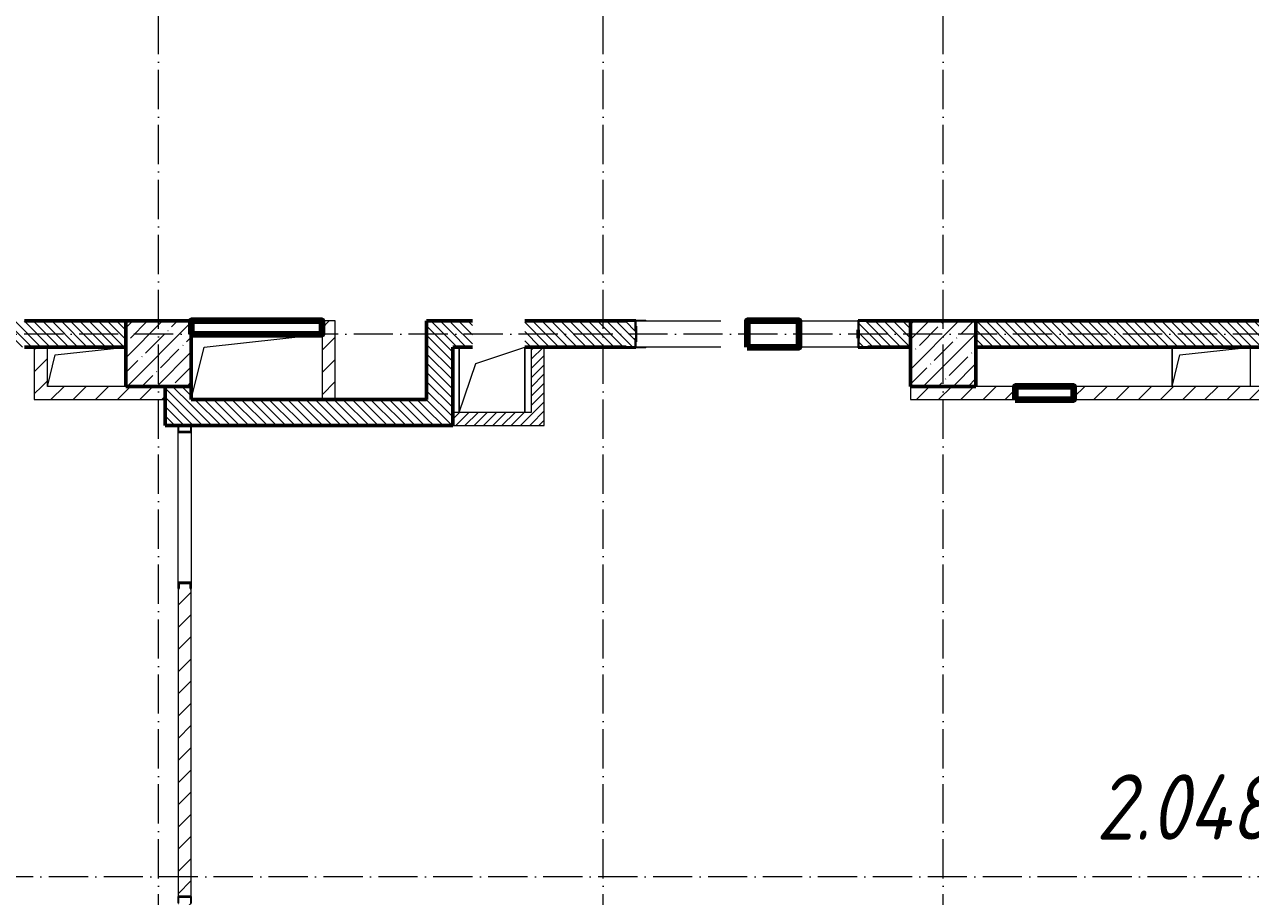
# Model space of a CAD drawing. Header units: millimetres. Extents: x -356862 to 418287, y 0 to 839748.
# Drawn here: x 3433 to 12808, y 460697 to 467363 of the extents above; entities that cross this region are included whole.
import ezdxf

# ---------------------------------------------------------------- set-up
doc = ezdxf.new("R2010")
doc.units = ezdxf.units.MM
doc.linetypes.add('50_200_ШТРИХ_1Т_ш5_п1_п1_', pattern=[700, 500, -100, 0, -100])
for name, color, linetype, lineweight in [('9.7) Заделка 956 шт', 6, 'Continuous', 158), ('A-FLOR-____-OTLN', 7, 'Continuous', 9), ('A-GENM-____-MCUT', 7, 'Continuous', 25), ('A-GENM-____-OTLN', 7, 'Continuous', 9), ('A-GENM-____-OTLN-1', 7, 'Continuous', 25), ('A-WALL-____-MCUT-2', 7, 'Continuous', 50), ('A-WALL-____-PATT-1', 7, 'Continuous', 9), ('A-WALL-FNSH-MCUT-1', 7, 'Continuous', 9), ('I-WALL-____-OTLN', 7, 'Continuous', 9), ('S-COLS-____-MCUT', 7, 'Continuous', 50), ('S-COLS-____-OTLN', 7, 'Continuous', 9), ('S-GRID-____-OTLN-1', 7, '50_200_ШТРИХ_1Т_ш5_п1_п1_', 9), ('Марки помещений', 7, 'Continuous', 9)]:
    doc.layers.add(name, color=color, linetype=linetype, lineweight=lineweight)
doc.styles.add('ISOCPEUR_I_3', font='isocpeui.ttf', dxfattribs={"width": 0.85, "height": 2.2})
pattern_1 = [(45, (-15591.66, 459015.94), (-84.8528, 84.8528), [])]
pattern_2 = [(135, (-15591.663, 459015.94), (-35.35534, -35.35534), [])]
pattern_3 = [(45, (-15591.663, 459015.94), (-35.35534, 35.35534), [])]

# ---------------------------------------------------------------- blocks, each defined once
blk = doc.blocks.new('BSC_Колонна _Прямоугольная - 500х500-V72-АР1_План отверстий 2 этажа в осях 1-64_А-ГГ')
at = {"layer": 'S-COLS-____-OTLN'}
h = blk.add_hatch(dxfattribs=at)
h.set_pattern_fill('FP_101', color=256, style=0, pattern_type=2)
h.set_pattern_definition([(45, (-20050, -5831.04), (-114.0493, 114.0493), []), (45, (-19935.95, -5831.04), (-114.0493, 114.0493), [201.613, -40.323, 3.353, -36.97])])
h.paths.add_polyline_path([(-250, -250), (250, -250), (250, 250), (-250, 250), (-250, 150)], flags=0)
at = {"layer": 'S-COLS-____-MCUT'}
for p, q in [((250, 250), (-250, 250)), ((-250, 250), (-250, -250)), ((250, -250), (250, 150)), ((-250, -250), (250, -250))]:
    blk.add_line(p, q, dxfattribs=at)
blk = doc.blocks.new('BSC_Колонна _Прямоугольная - 500х500-V86-АР1_План отверстий 2 этажа в осях 1-64_А-ГГ')
at = {"layer": 'S-COLS-____-OTLN'}
h = blk.add_hatch(dxfattribs=at)
h.set_pattern_fill('FP_115', color=256, style=0, pattern_type=2)
h.set_pattern_definition([(45, (-26050, -5831.04), (-114.0493, 114.0493), []), (45, (-25935.95, -5831.04), (-114.0493, 114.0493), [201.613, -40.323, 3.353, -36.97])])
h.paths.add_polyline_path([(-250, -250), (250, -250), (250, 250), (-250, 250)], flags=0)
at = {"layer": 'S-COLS-____-MCUT'}
for p, q in [((250, 250), (-250, 250)), ((-250, 250), (-250, -250)), ((250, -250), (250, 250)), ((-250, -250), (250, -250))]:
    blk.add_line(p, q, dxfattribs=at)
blk = doc.blocks.new('АР_Перемычка - АР_Перемычка-28448550-АР1_План отверстий 2 этажа в осях 1-64_А-ГГ')
at = {"layer": 'A-GENM-____-OTLN'}
blk.add_line((-350, -100), (-342, -100), dxfattribs=at)
blk = doc.blocks.new('154_Фахверк_СКБ_Швеллер - Тип_100_3550_1-28320239-АР1_План отверстий 2 этажа в осях 1-64_А-ГГ')
at = {"layer": 'A-GENM-____-MCUT'}
for p, q in [((175, 50), (125, 50)), ((125, 50), (125, -50)), ((128, 47), (175, 47)), ((128, -47), (128, 47)), ((175, 47), (175, 50)), ((125, -50), (175, -50)), ((175, -47), (128, -47)), ((175, -50), (175, -47))]:
    blk.add_line(p, q, dxfattribs=at)
blk = doc.blocks.new('154_Стойка_СКБ_Швеллер - СМ-2180_100-28318692-АР1_План отверстий 2 этажа в осях 1-64_А-ГГ')
at = {"layer": 'A-GENM-____-MCUT'}
for p, q in [((171, 50), (125, 50)), ((125, 50), (125, -50)), ((129.5, 42.4), (171, 42.4)), ((129.5, -42.4), (129.5, 42.4)), ((171, 42.4), (171, 50)), ((125, -50), (171, -50)), ((171, -42.4), (129.5, -42.4)), ((171, -50), (171, -42.4))]:
    blk.add_line(p, q, dxfattribs=at)
blk = doc.blocks.new('154_Фахверк_СКБ_Швеллер - Тип_100_3550-28487752-АР1_План отверстий 2 этажа в осях 1-64_А-ГГ')
at = {"layer": 'A-GENM-____-MCUT'}
for p, q in [((175, 50), (125, 50)), ((125, 50), (125, -50)), ((128, 47), (175, 47)), ((128, -47), (128, 47)), ((175, 47), (175, 50)), ((125, -50), (175, -50)), ((175, -47), (128, -47)), ((175, -50), (175, -47))]:
    blk.add_line(p, q, dxfattribs=at)
blk = doc.blocks.new('Фахверк_СКБ_Уголок - 200_3960-28268576-АР1_План отверстий 2 этажа в осях 1-64_А-ГГ')
at = {"layer": 'A-GENM-____-MCUT'}
for p, q in [((200, 156), (125, 156)), ((125, 156), (125, 81)), ((131, 81), (131, 150)), ((131, 150), (200, 150)), ((200, 150), (200, 156)), ((125, 81), (131, 81)), ((131, 19), (125, 19)), ((125, 19), (125, -56)), ((131, -50), (131, 19)), ((125, -56), (200, -56)), ((200, -50), (131, -50)), ((200, -56), (200, -50))]:
    blk.add_line(p, q, dxfattribs=at)
blk = doc.blocks.new('154_Стойка_СКБ_Уголок - СМ-2480_200-28346303-АР1_План отверстий 2 этажа в осях 1-64_А-ГГ')
at = {"layer": 'A-GENM-____-MCUT'}
for p, q in [((125, 156), (125, 81)), ((200, 156), (125, 156)), ((131, 81), (131, 150)), ((131, 150), (200, 150)), ((200, 150), (200, 156)), ((125, 81), (131, 81)), ((131, 19), (125, 19)), ((125, 19), (125, -56)), ((131, -50), (131, 19)), ((125, -56), (200, -56)), ((200, -50), (131, -50)), ((200, -56), (200, -50))]:
    blk.add_line(p, q, dxfattribs=at)
blk = doc.blocks.new('Стойка_Влож_Полоса боковая - Полоса-28213942-АР1_План отверстий 2 этажа в осях 1-64_А-ГГ')
at = {"layer": 'A-GENM-____-OTLN'}
for p, q in [((-5, 60), (0, 60)), ((-5, -60), (-5, 60)), ((0, 31), (0, -31)), ((0, -60), (-5, -60))]:
    blk.add_line(p, q, dxfattribs=at)
blk = doc.blocks.new('Стойка_Влож_Уголок_Опорный - Уголок-28213941-АР1_План отверстий 2 этажа в осях 1-64_А-ГГ')
at = {"layer": 'A-GENM-____-OTLN'}
for p, q in [((-212, -6), (-212, 0)), ((0, 0), (0, -6)), ((-212, -75), (-212, -6)), ((-212, -6), (-206, -6)), ((-212, -75), (-206, -75)), ((-6, -6), (0, -6)), ((-6, -75), (0, -75)), ((0, -6), (0, -75))]:
    blk.add_line(p, q, dxfattribs=at)
blk = doc.blocks.new('AR_Отверстие прямоугольное _в плите_ - AR_Отверстие прямоугольное _в плите_-30459293-АР1_План отверстий 2 этажа в осях 1-64_А-ГГ')
at = {"layer": 'A-GENM-____-OTLN'}
for p, q in [((-250, 250), (-250, -250)), ((-125, 125), (250, 250)), ((250, -250), (250, 250)), ((-250, -250), (-125, 125))]:
    blk.add_line(p, q, dxfattribs=at)
blk = doc.blocks.new('AR_Отверстие прямоугольное _в плите_ - AR_Отверстие прямоугольное _в плите_-30552555-АР1_План отверстий 2 этажа в осях 1-64_А-ГГ')
at = {"layer": 'A-GENM-____-OTLN'}
for p, q in [((-240, 90), (300, 150)), ((-300, -150), (-240, 90))]:
    blk.add_line(p, q, dxfattribs=at)
blk = doc.blocks.new('AR_Отверстие прямоугольное _в плите_ - AR_Отверстие прямоугольное _в плите_-V182-АР1_План отверстий 2 этажа в осях 1-64_А-ГГ')
at = {"layer": 'A-GENM-____-OTLN'}
for p, q in [((-300, 150), (-300, -150)), ((-240, 90), (300, 150)), ((300, -150), (300, 150)), ((-300, -150), (-240, 90))]:
    blk.add_line(p, q, dxfattribs=at)
blk = doc.blocks.new('AR_Отверстие прямоугольное _в плите_ - AR_Отверстие прямоугольное _в плите_-30552705-АР1_План отверстий 2 этажа в осях 1-64_А-ГГ')
at = {"layer": 'A-GENM-____-OTLN'}
for p, q in [((-400, 150), (500, 250)), ((-500, -250), (-400, 150))]:
    blk.add_line(p, q, dxfattribs=at)
blk = doc.blocks.new('2этаж')
at = {"layer": 'S-GRID-____-OTLN-1', "color": 251, "ltscale": 0.6, "true_color": 0x636466}
for p, q in [((4458.3, 454533.3), (4458.3, 508896.9)), ((7858.3, 454533.3), (7858.3, 508896.9)), ((10458.3, 454533.3), (10458.3, 469166.5)), ((74727.1, 464997), (-20260.4, 464997)), ((88359, 460847), (-20260.4, 460847))]:
    blk.add_line(p, q, dxfattribs=at)

msp = doc.modelspace()

# ---------------------------------------------------------------- hatches: boundary and pattern name
at = {"layer": 'A-WALL-____-PATT-1'}
h = msp.add_hatch(dxfattribs=at)
h.set_pattern_fill('FP_6', color=256, style=0, pattern_type=2)
h.set_pattern_definition(pattern_2)
h.paths.add_polyline_path([(4208.3366, 464896.983), (4208.3366, 465096.983), (3364.3366, 465096.983), (3364.3366, 465027.983), (3358.3366, 465027.983), (3358.3366, 464965.983), (3364.3366, 464965.983), (3364.3366, 464896.983), (3836.7542, 464896.983)], flags=0)
h.paths.add_polyline_path([(2202.3366, 464896.983), (2202.3366, 464965.983), (2208.3366, 464965.983), (2208.3366, 465027.983), (2202.3366, 465027.983), (2202.3366, 465096.983), (1708.3366, 465096.983), (1708.3366, 464896.983), (2133.3366, 464896.983)], flags=0)
h = msp.add_hatch(dxfattribs=at)
h.set_pattern_fill('FP_4', color=256, style=0, pattern_type=2)
h.set_pattern_definition(pattern_1)
h.paths.add_polyline_path([(5708.3366, 464996.983), (5808.3366, 464996.983), (5808.3366, 465096.983), (5708.3366, 465096.983)], flags=0)
h = msp.add_hatch(dxfattribs=at)
h.set_pattern_fill('FP_6', color=256, style=0, pattern_type=2)
h.set_pattern_definition(pattern_2)
h.paths.add_polyline_path([(6708.3366, 464296.983), (6708.3366, 465096.983), (6508.3366, 465096.983), (6508.3366, 464296.983)], flags=0)
h = msp.add_hatch(dxfattribs=at)
h.set_pattern_fill('FP_6', color=256, style=0, pattern_type=2)
h.set_pattern_definition(pattern_2)
h.paths.add_polyline_path([(9814.3366, 464896.983), (10208.3366, 464896.983), (10208.3366, 465096.983), (9814.3366, 465096.983), (9814.3366, 465027.983), (9808.3366, 465027.983), (9808.3366, 464965.983), (9814.3366, 464965.983), (9814.3366, 464899.983)], flags=0)
h.paths.add_polyline_path([(8033.3366, 464896.983), (8102.3366, 464896.983), (8102.3366, 464965.983), (8108.3366, 464965.983), (8108.3366, 465027.983), (8102.3366, 465027.983), (8102.3366, 465096.983), (7258.3366, 465096.983), (7258.3366, 464896.983), (7371.6828, 464896.983)], flags=0)
h.paths.add_polyline_path([(6708.3366, 464896.983), (6858.3366, 464896.983), (6858.3366, 465096.983), (6708.3366, 465096.983)], flags=0)
h = msp.add_hatch(dxfattribs=at)
h.set_pattern_fill('FP_6', color=256, style=0, pattern_type=2)
h.set_pattern_definition(pattern_2)
h.paths.add_polyline_path([(13208.3366, 464896.983), (13208.3366, 465096.983), (10708.3366, 465096.983), (10708.3366, 464896.983), (12674.0756, 464896.983)], flags=0)
h = msp.add_hatch(dxfattribs=at)
h.set_pattern_fill('FP_4', color=256, style=0, pattern_type=2)
h.set_pattern_definition(pattern_1)
h.paths.add_polyline_path([(5808.3366, 464496.983), (5808.3366, 464996.983), (5708.3366, 464996.983), (5708.3366, 464496.983)], flags=0)
h = msp.add_hatch(dxfattribs=at)
h.set_pattern_fill('FP_4', color=256, style=0, pattern_type=2)
h.set_pattern_definition(pattern_1)
h.paths.add_polyline_path([(3608.3366, 464596.983), (3608.3366, 464896.983), (3508.3366, 464896.983), (3508.3366, 464596.983)], flags=0)
h = msp.add_hatch(dxfattribs=at)
h.set_pattern_fill('FP_5', color=256, style=0, pattern_type=2)
h.set_pattern_definition(pattern_3)
h.paths.add_polyline_path([(7371.6828, 464296.983), (7408.3366, 464296.983), (7408.3366, 464896.983), (7308.3366, 464896.983), (7308.3366, 464296.983)], flags=0)
h = msp.add_hatch(dxfattribs=at)
h.set_pattern_fill('FP_4', color=256, style=0, pattern_type=2)
h.set_pattern_definition(pattern_1)
h.paths.add_polyline_path([(4508.3366, 464496.983), (4508.3366, 464596.983), (3508.3366, 464596.983), (3508.3366, 464496.983), (3836.7542, 464496.983)], flags=0)
h = msp.add_hatch(dxfattribs=at)
h.set_pattern_fill('FP_6', color=256, style=0, pattern_type=2)
h.set_pattern_definition(pattern_2)
h.paths.add_polyline_path([(4611.3366, 464296.983), (4708.3366, 464296.983), (4708.3366, 464596.983), (4508.3366, 464596.983), (4508.3366, 464296.983), (4608.3366, 464296.983)], flags=0)
h = msp.add_hatch(dxfattribs=at)
h.set_pattern_fill('FP_4', color=256, style=0, pattern_type=2)
h.set_pattern_definition(pattern_1)
h.paths.add_polyline_path([(11008.3366, 464496.983), (11008.3366, 464596.983), (10208.3366, 464596.983), (10208.3366, 464496.983), (10708.3366, 464496.983)], flags=0)
h.paths.add_polyline_path([(11458.3366, 464496.983), (13308.3366, 464496.983), (13308.3366, 464596.983), (11458.3366, 464596.983), (11458.3366, 464555.3163)], flags=0)
h = msp.add_hatch(dxfattribs=at)
h.set_pattern_fill('FP_6', color=256, style=0, pattern_type=2)
h.set_pattern_definition(pattern_2)
h.paths.add_polyline_path([(6508.3366, 464296.983), (6508.3366, 464496.983), (4708.3366, 464496.983), (4708.3366, 464296.983), (5604.2185, 464296.983)], flags=0)
h = msp.add_hatch(dxfattribs=at)
h.set_pattern_fill('FP_5', color=256, style=0, pattern_type=2)
h.set_pattern_definition(pattern_3)
h.paths.add_polyline_path([(7308.3366, 464296.983), (7308.3366, 464396.983), (6708.3366, 464396.983), (6708.3366, 464296.983)], flags=0)
h = msp.add_hatch(dxfattribs=at)
h.set_pattern_fill('FP_4', color=256, style=0, pattern_type=2)
h.set_pattern_definition(pattern_1)
h.paths.add_polyline_path([(4708.3366, 457596.983), (4708.3366, 460646.983), (4705.3366, 460646.983), (4705.3366, 460693.983), (4611.3366, 460693.983), (4611.3366, 460646.983), (4608.3366, 460646.983), (4608.3366, 457596.983)], flags=0)
h.paths.add_polyline_path([(4705.3366, 460696.983), (4708.3366, 460696.983), (4707.5003, 463050.983), (4700.7366, 463050.983), (4700.7366, 463092.483), (4615.9366, 463092.483), (4615.9366, 463050.983), (4608.3366, 463050.983), (4608.3366, 460696.983), (4700.7366, 460696.983)], flags=0)
h.paths.add_polyline_path([(4705.3366, 464249.983), (4705.3366, 464296.983), (4611.3366, 464296.983), (4611.3366, 464249.983), (4702.3366, 464249.983)], flags=0)

# ---------------------------------------------------------------- linework, layer by layer
at = {"layer": '9.7) Заделка 956 шт'}
for points in [[(4708.3366, 464996.983), (5708.3366, 464996.983), (5708.3366, 465096.983), (4708.3366, 465096.983)], [(8958.3366, 464896.983), (9358.3366, 464896.983), (9358.3366, 465096.983), (8958.3366, 465096.983)], [(11008.3366, 464496.983), (11458.3366, 464496.983), (11458.3366, 464596.983), (11008.3366, 464596.983)]]:
    msp.add_lwpolyline(points, close=True, dxfattribs=at)
at = {"layer": 'A-FLOR-____-OTLN'}
for p, q in [((6758.3366, 464396.983), (6758.3366, 464896.983)), ((7258.3366, 464896.983), (7258.3366, 464396.983)), ((12208.3366, 464596.983), (12208.3366, 464896.983))]:
    msp.add_line(p, q, dxfattribs=at)
at = {"layer": 'A-WALL-____-MCUT-2'}
for p, q in [((4208.3366, 465096.983), (3433.3366, 465096.983)), ((6858.3366, 465096.983), (6508.3366, 465096.983)), ((6508.3366, 465096.983), (6508.3366, 464496.983)), ((8033.3366, 465096.983), (7258.3366, 465096.983)), ((10208.3366, 465096.983), (9883.3366, 465096.983)), ((13208.3366, 465096.983), (10708.3366, 465096.983)), ((9808.3366, 465027.983), (9808.3366, 464965.983)), ((3433.3366, 464896.983), (4208.3366, 464896.983)), ((6708.3366, 464296.983), (6708.3366, 464896.983)), ((6708.3366, 464896.983), (6858.3366, 464896.983)), ((7258.3366, 464896.983), (8033.3366, 464896.983)), ((9883.3366, 464896.983), (10208.3366, 464896.983)), ((10708.3366, 464896.983), (13208.3366, 464896.983)), ((4508.3366, 464596.983), (4508.3366, 464296.983)), ((4708.3366, 464496.983), (4708.3366, 464596.983)), ((6508.3366, 464496.983), (4708.3366, 464496.983)), ((4508.3366, 464296.983), (4608.3366, 464296.983)), ((4611.3366, 464296.983), (4705.3366, 464296.983)), ((4708.3366, 464296.983), (6708.3366, 464296.983))]:
    msp.add_line(p, q, dxfattribs=at)
at = {"layer": 'A-WALL-FNSH-MCUT-1'}
for p, q in [((5808.3366, 465096.983), (5708.3366, 465096.983)), ((5808.3366, 464496.983), (5808.3366, 465096.983)), ((5708.3366, 464996.983), (5708.3366, 464496.983)), ((3508.3366, 464896.983), (3508.3366, 464496.983)), ((3608.3366, 464596.983), (3608.3366, 464896.983)), ((7308.3366, 464896.983), (7308.3366, 464396.983)), ((7408.3366, 464296.983), (7408.3366, 464896.983)), ((4208.3366, 464596.983), (3608.3366, 464596.983)), ((10208.3366, 464596.983), (10208.3366, 464496.983)), ((11008.3366, 464596.983), (10708.3366, 464596.983)), ((13208.3366, 464596.983), (11458.3366, 464596.983)), ((3508.3366, 464496.983), (4508.3366, 464496.983)), ((10208.3366, 464496.983), (11008.3366, 464496.983)), ((11458.3366, 464496.983), (13208.3366, 464496.983)), ((7308.3366, 464396.983), (6708.3366, 464396.983)), ((6708.3366, 464296.983), (7408.3366, 464296.983)), ((4608.3366, 463050.983), (4608.3366, 460696.983)), ((4708.3366, 460696.983), (4708.3366, 463050.983))]:
    msp.add_line(p, q, dxfattribs=at)
at = {"layer": 'I-WALL-____-OTLN'}
for p, q in [((8108.3366, 465096.983), (8758.3366, 465096.983)), ((9158.3366, 465096.983), (9808.3366, 465096.983)), ((8758.3366, 464896.983), (8108.3366, 464896.983)), ((9808.3366, 464896.983), (9158.3366, 464896.983)), ((4608.3366, 463096.983), (4608.3366, 464246.983)), ((4708.3366, 464246.983), (4708.3366, 463096.983))]:
    msp.add_line(p, q, dxfattribs=at)
at = {"layer": 'S-GRID-____-OTLN-1', "color": 251, "ltscale": 0.6, "true_color": 0x636466}
for p, q in [((4458.3366, 454533.3346), (4458.3366, 508896.9006)), ((4458.3366, 454533.3346), (4458.3366, 508896.9006)), ((7858.3366, 454533.3346), (7858.3366, 508896.9006)), ((7858.3366, 454533.3346), (7858.3366, 508896.9006)), ((10458.3366, 454533.3346), (10458.3366, 469166.4803)), ((10458.3366, 454533.3346), (10458.3366, 469166.4803)), ((74727.1239, 464996.983), (-20260.4336, 464996.983)), ((74727.1239, 464996.983), (-20260.4336, 464996.983)), ((88358.9537, 460846.983), (-20260.4336, 460846.983)), ((88358.9537, 460846.983), (-20260.4336, 460846.983))]:
    msp.add_line(p, q, dxfattribs=at)

# ---------------------------------------------------------------- block references
at = {"color": 18, "true_color": 0x000000}
msp.add_blockref('2этаж', (0, 0), dxfattribs=at)
at = {"layer": 'A-GENM-____-OTLN'}
for name, p, rotation in [('Стойка_Влож_Уголок_Опорный - Уголок-28213941-АР1_План отверстий 2 этажа в осях 1-64_А-ГГ', (8108.3366, 465102.983), 89.99999999999955), ('Стойка_Влож_Полоса боковая - Полоса-28213942-АР1_План отверстий 2 этажа в осях 1-64_А-ГГ', (8108.3366, 464996.983), 180)]:
    msp.add_blockref(name, p, dxfattribs=dict(at, rotation=rotation))
for name, p in [('AR_Отверстие прямоугольное _в плите_ - AR_Отверстие прямоугольное _в плите_-30552705-АР1_План отверстий 2 этажа в осях 1-64_А-ГГ', (5208.3366, 464746.983)), ('AR_Отверстие прямоугольное _в плите_ - AR_Отверстие прямоугольное _в плите_-30552555-АР1_План отверстий 2 этажа в осях 1-64_А-ГГ', (3908.3366, 464746.983)), ('AR_Отверстие прямоугольное _в плите_ - AR_Отверстие прямоугольное _в плите_-30459293-АР1_План отверстий 2 этажа в осях 1-64_А-ГГ', (7008.3366, 464646.983)), ('АР_Перемычка - АР_Перемычка-28448550-АР1_План отверстий 2 этажа в осях 1-64_А-ГГ', (8108.3366, 464996.983)), ('AR_Отверстие прямоугольное _в плите_ - AR_Отверстие прямоугольное _в плите_-V182-АР1_План отверстий 2 этажа в осях 1-64_А-ГГ', (12508.3366, 464746.983))]:
    msp.add_blockref(name, p, dxfattribs=at)
at = {"layer": 'A-GENM-____-OTLN-1'}
for name, p, rotation in [('154_Стойка_СКБ_Уголок - СМ-2480_200-28346303-АР1_План отверстий 2 этажа в осях 1-64_А-ГГ', (8233.3366, 465046.983), 180), ('154_Фахверк_СКБ_Швеллер - Тип_100_3550_1-28320239-АР1_План отверстий 2 этажа в осях 1-64_А-ГГ', (4658.3366, 464121.983), 89.99999999999991), ('154_Стойка_СКБ_Швеллер - СМ-2180_100-28318692-АР1_План отверстий 2 этажа в осях 1-64_А-ГГ', (4658.3366, 463221.983), 269.9999999999999), ('154_Фахверк_СКБ_Швеллер - Тип_100_3550-28487752-АР1_План отверстий 2 этажа в осях 1-64_А-ГГ', (4658.3366, 460821.983), 269.9999999999999)]:
    msp.add_blockref(name, p, dxfattribs=dict(at, rotation=rotation))
msp.add_blockref('Фахверк_СКБ_Уголок - 200_3960-28268576-АР1_План отверстий 2 этажа в осях 1-64_А-ГГ', (9683.3366, 464946.983), dxfattribs=at)
at = {"layer": 'S-COLS-____-OTLN'}
for name, p in [('BSC_Колонна _Прямоугольная - 500х500-V72-АР1_План отверстий 2 этажа в осях 1-64_А-ГГ', (4458.3366, 464846.983)), ('BSC_Колонна _Прямоугольная - 500х500-V86-АР1_План отверстий 2 этажа в осях 1-64_А-ГГ', (10458.3366, 464846.983))]:
    msp.add_blockref(name, p, dxfattribs=at)

# ---------------------------------------------------------------- texts
at = {"layer": 'Марки помещений', "insert": (11627.194, 461631.039), "char_height": 500, "width": 817.72125, "attachment_point": 1, "style": 'ISOCPEUR_I_3'}
msp.add_mtext('2.048', dxfattribs=at)

doc.saveas('drawing.dxf')
